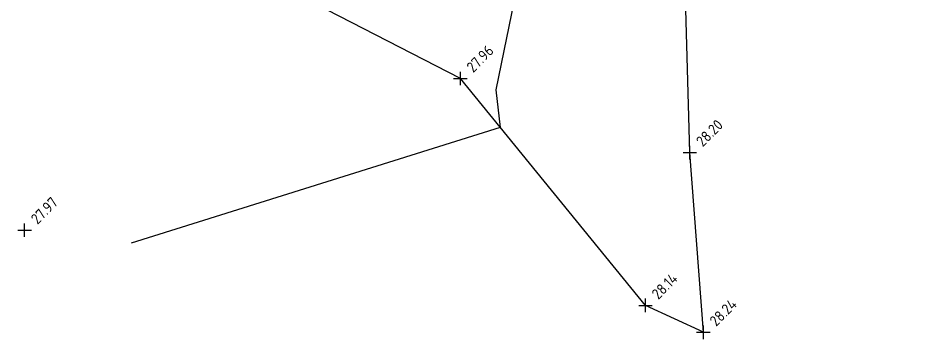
# Model space of a CAD drawing. Header units: metres. Extents: x 245957 to 247358, y 7418632 to 7419642.
# Drawn here: x 246435.75 to 246452.35, y 7418781.61 to 7418787.56 of the extents above; entities that cross this region are included whole.
import ezdxf
from ezdxf.enums import TextEntityAlignment as Align

# ---------------------------------------------------------------- set-up
doc = ezdxf.new("R2010")
doc.units = ezdxf.units.M
for name, color, linetype in [('104_EXISTING_SURFACE-L', 35, 'Continuous'), ('104_EXISTING_SURFACE-S', 35, 'Continuous'), ('403_EDGE_OF_BITUMEN', 8, 'Continuous'), ('403_EDGE_OF_BITUMEN-L', 8, 'Continuous'), ('403_EDGE_OF_BITUMEN-S', 8, 'Continuous'), ('405_EDGE_FORMATION', 33, 'Continuous'), ('405_EDGE_FORMATION-L', 33, 'Continuous'), ('405_EDGE_FORMATION-S', 33, 'Continuous'), ('Surface_Contours_Major', 4, 'Continuous')]:
    doc.layers.add(name, color=color, linetype=linetype)
doc.styles.add('ISO2.5', font='isocp.shx', dxfattribs={"height": 2.5})

# ---------------------------------------------------------------- blocks, each defined once
blk = doc.blocks.new('CROSS')
at = {"color": 0, "linetype": 'Continuous'}
for p, q in [((-0.5, 0), (0.5, 0)), ((0, -0.5), (0, 0.5))]:
    blk.add_line(p, q, dxfattribs=at)

msp = doc.modelspace()

# ---------------------------------------------------------------- linework, layer by layer
at = {"layer": '403_EDGE_OF_BITUMEN'}
for p, q in [((246448.213, 7418785.066), (246447.993, 7418792.95)), ((246448.463, 7418781.737), (246448.213, 7418785.066))]:
    msp.add_line(p, q, dxfattribs=at)
at = {"layer": '405_EDGE_FORMATION'}
for p, q in [((246443.956, 7418786.44), (246439.728, 7418788.615)), ((246447.389, 7418782.236), (246443.956, 7418786.44)), ((246448.463, 7418781.737), (246447.389, 7418782.236))]:
    msp.add_line(p, q, dxfattribs=at)
at = {"layer": 'Surface_Contours_Major', "elevation": 28}
msp.add_lwpolyline([(246453.253, 7418819.56), (246451.876, 7418813.651), (246448.682, 7418808.409), (246447.937, 7418807.431), (246447.599, 7418806.222), (246447.304, 7418801.518), (246447.002, 7418795.781), (246445.114, 7418793.949), (246444.022, 7418790.868), (246445.003, 7418788.13), (246444.612, 7418786.229), (246444.697, 7418785.532), (246437.85, 7418783.391)], dxfattribs=at)

# ---------------------------------------------------------------- block references
at = {"layer": '104_EXISTING_SURFACE-S', "xscale": 0.25, "yscale": 0.25, "zscale": 0.25}
msp.add_blockref('CROSS', (246435.876, 7418783.629), dxfattribs=at)
at = {"layer": '403_EDGE_OF_BITUMEN-S', "xscale": 0.25, "yscale": 0.25, "zscale": 0.25}
for p in [(246448.213, 7418785.066), (246448.463, 7418781.737)]:
    msp.add_blockref('CROSS', p, dxfattribs=at)
at = {"layer": '405_EDGE_FORMATION-S', "xscale": 0.25, "yscale": 0.25, "zscale": 0.25}
for p in [(246443.956, 7418786.44), (246447.389, 7418782.236)]:
    msp.add_blockref('CROSS', p, dxfattribs=at)

# ---------------------------------------------------------------- texts
at = {"layer": '104_EXISTING_SURFACE-L', "style": 'ISO2.5'}
msp.add_text('27.97', height=0.2, rotation=45, dxfattribs=at).set_placement((246436.043, 7418783.796), align=Align.MIDDLE_LEFT)
at = {"layer": '403_EDGE_OF_BITUMEN-L', "style": 'ISO2.5'}
for s, p in [('28.20', (246448.38, 7418785.234)), ('28.24', (246448.63, 7418781.904))]:
    msp.add_text(s, height=0.2, rotation=45, dxfattribs=at).set_placement(p, align=Align.MIDDLE_LEFT)
at = {"layer": '405_EDGE_FORMATION-L', "style": 'ISO2.5'}
for s, p in [('27.96', (246444.123, 7418786.608)), ('28.14', (246447.556, 7418782.404))]:
    msp.add_text(s, height=0.2, rotation=45, dxfattribs=at).set_placement(p, align=Align.MIDDLE_LEFT)

doc.saveas('drawing.dxf')
